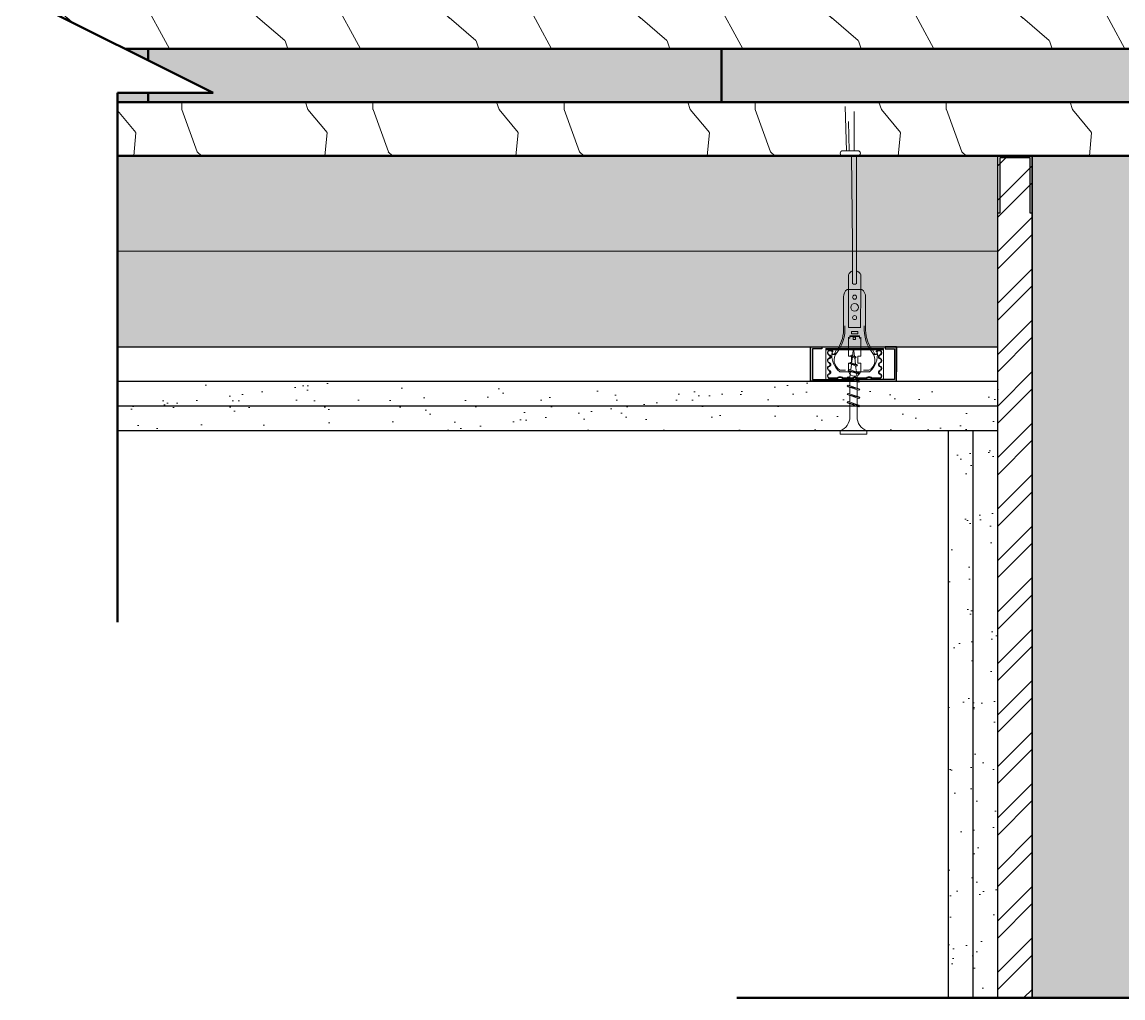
# Model space of a CAD drawing. Header units: millimetres. Extents: x 466 to 32107, y -1124 to 7826.
# Drawn here: x 23477 to 24053, y 536 to 1046 of the extents above; entities that cross this region are included whole.
import ezdxf

# ---------------------------------------------------------------- set-up
doc = ezdxf.new("R2010")
doc.units = ezdxf.units.MM
doc.linetypes.add('TRATTEGGIATA', pattern=[30, 20, -10])
for name, color, linetype, lineweight in [('001_Dark_1 20', 7, 'Continuous', 5), ('001_Dark_1 5', 7, 'Continuous', 5), ('002_Medium_1 5', 250, 'Continuous', 5), ('003_Light_1 5', 252, 'Continuous', 5), ('CLT', 7, 'Continuous', 50), ('hachures', 7, 'Continuous', 9), ('isolant', 7, 'ISOLATION', 9)]:
    doc.layers.add(name, color=color, linetype=linetype, lineweight=lineweight)
doc.layers.add('r4f', color=7, linetype='Continuous')
doc.linetypes.add('ISOLATION', pattern='A,0.00254,-2.54,[134,ltypeshp.shx,S=2.54,R=0,X=-2.54,Y=0],-5.08,[134,ltypeshp.shx,S=2.54,R=180,X=2.54,Y=0],-2.54', length=10.16254)
pattern_1 = [(108.4349, (26, 0), (-99.99984, 200.000043), [37.9473, -278.2804]), (139.3987, (14, 36), (-599.999902, 500.000042), [18.4391, -903.5154]), (136.8476, (100, 48), (-1499.99975375, 1400.0002834), [43.8634, -2149.3078]), (109.9831, (68, 78), (-299.9999454, 800.000066), [23.4094, -1147.0606]), (90, (60, 0), (-100, 100), [20, -80]), (118.4429, (60, 20), (699.9993839, -1300.0003766), [54.5894, -2674.8794]), (84.2894, (34, 68), (-100.0001315, -899.9999423), [20.0998, -984.8878]), (129.8056, (36, 88), (400.000243, -499.999806), [15.6205, -765.4045])]

# ---------------------------------------------------------------- blocks, each defined once
blk = doc.blocks.new('TN25')
at = {"layer": '002_Medium_1 5'}
for p, q in [((0, 4.25), (0, -4.25)), ((0, 4.25), (1, 4.25)), ((1, 4.25), (1, -4.25)), ((5.5, 1.12), (8.87, 1.12)), ((9.37, 1.12), (11.47, 1.12)), ((11.97, 1.12), (14.07, 1.12)), ((14.57, 1.12), (16.67, 1.12)), ((17.17, 1.12), (18.2, 1.12)), ((18.2, 1.12), (19.21, 1)), ((19.73, 0.93), (21.67, 0.69)), ((22.18, 0.63), (24.12, 0.39)), ((24.64, 0.32), (27.2, 0)), ((24.85, -0.29), (27.2, 0)), ((9.63, -1.13), (5.5, -1.13)), ((12.23, -1.13), (10.13, -1.13)), ((14.83, -1.13), (12.73, -1.13)), ((17.43, -1.13), (15.33, -1.13)), ((18.2, -1.13), (17.93, -1.13)), ((18.2, -1.13), (19.85, -0.92)), ((20.33, -0.86), (22.11, -0.64)), ((22.59, -0.58), (24.37, -0.35)), ((0, -4.25), (1, -4.25))]:
    blk.add_line(p, q, dxfattribs=at)
for centre, start, end in [((5.58, 6.04), 201.3837, 269.0609), ((5.58, -6.04), 90.9392, 158.6164)]:
    blk.add_arc(centre, 4.92, start, end, dxfattribs=at)
at = {"layer": '003_Light_1 5'}
for p, q in [((9, 2), (8.68, 1.68)), ((8.68, 1.68), (9.82, -1.69)), ((9, 2), (10, -2)), ((9, 2), (9.18, 1.68)), ((9.18, 1.68), (10.31, -1.69)), ((11.6, 2), (11.28, 1.68)), ((11.28, 1.68), (12.42, -1.69)), ((11.6, 2), (12.6, -2)), ((11.6, 2), (11.78, 1.68)), ((11.78, 1.68), (12.91, -1.69)), ((14.2, 2), (13.88, 1.68)), ((13.88, 1.68), (15.02, -1.69)), ((14.2, 2), (15.2, -2)), ((14.2, 2), (14.38, 1.68)), ((14.38, 1.68), (15.51, -1.69)), ((16.8, 2), (16.48, 1.68)), ((16.48, 1.68), (17.62, -1.69)), ((16.8, 2), (17.8, -2)), ((16.8, 2), (16.98, 1.68)), ((16.98, 1.68), (18.11, -1.69)), ((19.36, 1.79), (19.05, 1.47)), ((19.05, 1.47), (19.99, -1.33)), ((19.36, 1.79), (19.55, 1.47)), ((19.36, 1.79), (20.18, -1.65)), ((19.55, 1.47), (20.49, -1.33)), ((21.88, 1.32), (21.56, 1)), ((21.56, 1), (22.22, -0.96)), ((21.88, 1.32), (22.06, 1)), ((21.88, 1.32), (22.4, -1.28)), ((22.06, 1), (22.72, -0.96)), ((24.39, 0.85), (24.07, 0.53)), ((24.07, 0.53), (24.47, -0.63)), ((24.39, 0.85), (24.57, 0.53)), ((24.39, 0.85), (24.65, -0.95)), ((24.57, 0.53), (24.96, -0.63)), ((10, -2), (9.82, -1.69)), ((10, -2), (10.31, -1.69)), ((12.6, -2), (12.42, -1.69)), ((12.6, -2), (12.91, -1.69)), ((15.2, -2), (15.02, -1.69)), ((15.2, -2), (15.51, -1.69)), ((17.8, -2), (17.62, -1.69)), ((17.8, -2), (18.11, -1.69)), ((20.18, -1.65), (19.99, -1.33)), ((20.18, -1.65), (20.49, -1.33)), ((22.4, -1.28), (22.22, -0.96)), ((22.4, -1.28), (22.72, -0.96)), ((24.65, -0.95), (24.47, -0.63)), ((24.65, -0.95), (24.96, -0.63))]:
    blk.add_line(p, q, dxfattribs=at)

msp = doc.modelspace()

# ---------------------------------------------------------------- hatches: boundary and pattern name
at = {"layer": 'hachures', "true_color": 0xffff80}
h = msp.add_hatch(color=51, dxfattribs=at)
h.dxf.hatch_style = 1
h.paths.add_polyline_path([(24105.52, 1806.93), (24065.02, 1725.93), (24065.02, 1775.93), (24005.52, 1775.93), (24005.52, 1116.36), (24105.52, 1116.36)])
h.paths.add_polyline_path([(24105.52, 976.36), (24005.52, 976.36), (24005.52, 931.36), (24005.52, 535.63), (24105.52, 535.63)])
h.paths.add_polyline_path([(24300.52, 976.36), (24200.52, 976.36), (24200.52, 535.63), (24300.52, 535.63)])
h.paths.add_polyline_path([(23987.52, 976.36), (23527, 976.36), (23527, 876.36), (23987.52, 876.36)])
h.paths.add_polyline_path([(24712.28, 976.36), (24318.52, 976.36), (24318.52, 876.36), (24377.52, 876.36), (24712.28, 876.36)])
h.paths.add_polyline_path([(24163.02, 1116.36), (24143.02, 1116.36), (24143.02, 976.36), (24163.02, 976.36)])
h.paths.add_polyline_path([(24712.28, 1166.36), (24200.52, 1166.36), (24200.52, 1116.36), (24712.28, 1116.36)])
h.paths.add_polyline_path([(23961.52, 1166.36), (23527, 1166.36), (23527, 1116.36), (23961.52, 1116.36)])
at = {"layer": 'hachures', "true_color": 0xaf804f}
h = msp.add_hatch(color=45, dxfattribs=at)
h.dxf.hatch_style = 1
h.paths.add_polyline_path([(23843.02, 1088.36), (23543.02, 1088.36), (23543.02, 1060.36), (23843.02, 1060.36)])
h.paths.add_polyline_path([(23843.02, 1032.36), (23543.02, 1032.36), (23543.02, 1026.35), (23577, 1009.36), (23543.02, 1009.36), (23543.02, 1004.36), (23843.02, 1004.36)])
h.paths.add_polyline_path([(23543.02, 1009.36), (23527, 1009.36), (23527, 1004.36), (23543.02, 1004.36)])
h.paths.add_polyline_path([(23543.02, 1032.36), (23531, 1032.36), (23543.02, 1026.35)])
h.paths.add_polyline_path([(24712.28, 1032.36), (24463.02, 1032.36), (24463.02, 1004.36), (24712.28, 1004.36)])
h.paths.add_polyline_path([(24712.28, 1088.36), (24463.02, 1088.36), (24463.02, 1060.36), (24712.28, 1060.36)])
at = {"layer": 'hachures'}
h = msp.add_hatch(dxfattribs=at)
h.set_pattern_fill('WOOD2', scale=100, pattern_type=2)
h.set_pattern_definition(pattern_1)
h.paths.add_polyline_path([(23527, 1059.36), (23527, 1060.36), (24143.02, 1060.36), (24143.02, 1032.36), (23531, 1032.36), (23477, 1059.36)])
at = {"layer": 'hachures', "true_color": 0xaf804f}
h = msp.add_hatch(color=45, dxfattribs=at)
h.dxf.hatch_style = 1
h.paths.add_polyline_path([(24143.02, 1032.36), (23843.02, 1032.36), (23843.02, 1004.36), (24143.02, 1004.36)])
at = {"layer": 'hachures'}
h = msp.add_hatch(dxfattribs=at)
h.set_pattern_fill('WOOD2', scale=100, pattern_type=2)
h.set_pattern_definition(pattern_1)
h.paths.add_polyline_path([(23527, 1004.36), (24143.02, 1004.36), (24143.02, 976.36), (23527, 976.36)])
h = msp.add_hatch(dxfattribs=at)
h.set_pattern_fill('ANSI32', color=0, scale=2)
h.paths.add_polyline_path([(24005.52, 976.36), (23987.52, 976.36), (23987.52, 535.63), (24005.52, 535.63)])
h.paths.add_polyline_path([(24318.52, 946.36), (24317.52, 946.36), (24317.52, 975.36), (24301.52, 975.36), (24301.52, 946.36), (24300.52, 946.36), (24300.52, 931.36), (24300.52, 535.63), (24318.52, 535.63)])
at = {"layer": 'hachures', "linetype": 'ISOLATION'}
h = msp.add_hatch(color=256, dxfattribs=at)
h.dxf.hatch_style = 1
h.paths.add_polyline_path([(23895.52, 876.36), (23889.52, 876.36), (23889.52, 858.36), (23912.02, 858.36), (23934.52, 858.36), (23934.52, 876.36), (23928.52, 876.36), (23928.52, 875.36), (23933.52, 875.36), (23933.52, 859.36), (23912.02, 859.36), (23890.52, 859.36), (23890.52, 875.36), (23895.52, 875.36)])
at = {"layer": 'hachures'}
h = msp.add_hatch(dxfattribs=at)
h.set_pattern_fill('AR-SAND', color=256, scale=0.5)
h.set_pattern_definition([(37.5, (7856.617, -135.146), (-0.800016, 24.470662), [0, -19.304, 0, -21.59, 0, -20.6375]), (7.5, (7856.617, -135.146), (22.476164, 35.841255), [0, -10.414, 0, -17.399, 0, -6.6675]), (327.5, (7840.996, -135.146), (39.549619, 0.07186), [0, -6.35, 0, -22.86, 0, -29.845]), (317.5, (7840.996, -135.146), (38.17782, 11.146466), [0, -3.175, 0, -14.986, 0, -17.145])])
h.paths.add_polyline_path([(23987.52, 845.36), (23527, 845.36), (23527, 832.36), (23987.52, 832.36)])
h.paths.add_polyline_path([(23987.52, 858.36), (23912.02, 858.36), (23889.52, 858.36), (23527, 858.36), (23527, 845.36), (23987.52, 845.36)])
h = msp.add_hatch(dxfattribs=at)
h.set_pattern_fill('AR-SAND', scale=0.5)
h.set_pattern_definition([(37.5, (7472.617, -135.146), (-0.800016, 24.470662), [0, -19.304, 0, -21.59, 0, -20.6375]), (7.5, (7472.617, -135.146), (22.476164, 35.841255), [0, -10.414, 0, -17.399, 0, -6.6675]), (327.5, (7456.996, -135.146), (39.549619, 0.07186), [0, -6.35, 0, -22.86, 0, -29.845]), (317.5, (7456.996, -135.146), (38.17782, 11.146466), [0, -3.175, 0, -14.986, 0, -17.145])])
h.paths.add_polyline_path([(23961.52, 535.63), (23987.52, 535.63), (23987.52, 832.36), (23961.52, 832.36)])

# ---------------------------------------------------------------- linework, layer by layer
for p, q in [((23987.52, 535.63), (23987.52, 976.36)), ((23987.52, 946.36), (23987.52, 976.36)), ((23987.52, 976.36), (24005.52, 976.36)), ((24004.52, 975.36), (23988.52, 975.36)), ((23988.52, 975.36), (23988.52, 946.36)), ((24004.52, 946.36), (24004.52, 975.36)), ((24005.52, 535.63), (24005.52, 976.36)), ((24005.52, 976.36), (24005.52, 535.63)), ((24050.52, 976.36), (24005.52, 976.36)), ((24005.52, 787.36), (24005.52, 976.36)), ((24005.52, 931.36), (24005.52, 976.36)), ((24005.52, 976.36), (24005.52, 946.36)), ((23988.52, 946.36), (23987.52, 946.36)), ((24005.52, 946.36), (24004.52, 946.36)), ((23527, 876.36), (23987.52, 876.36)), ((23889.52, 858.36), (23889.52, 876.36)), ((23889.52, 876.36), (23895.52, 876.36)), ((23895.52, 876.36), (23895.52, 875.36)), ((23934.52, 876.36), (23928.52, 876.36)), ((23928.52, 876.36), (23928.52, 875.36)), ((23934.52, 876.36), (23934.52, 863.36)), ((23934.52, 858.36), (23934.52, 876.36)), ((23895.52, 875.36), (23890.52, 875.36)), ((23890.52, 875.36), (23890.52, 859.36)), ((23928.52, 875.36), (23933.52, 875.36)), ((23933.52, 875.36), (23933.52, 859.36)), ((23527, 858.36), (23987.52, 858.36)), ((23912.02, 858.36), (23889.52, 858.36)), ((23890.52, 859.36), (23912.02, 859.36)), ((23933.52, 859.36), (23912.02, 859.36)), ((23912.02, 858.36), (23934.52, 858.36)), ((23987.52, 845.36), (23527, 845.36)), ((23987.52, 832.36), (23527, 832.36)), ((23961.52, 832.36), (23961.52, 535.63)), ((23974.52, 832.36), (23974.52, 535.63))]:
    msp.add_line(p, q)
at = {"layer": '001_Dark_1 20'}
for p, q in [((23908.28, 979), (23907.67, 1002.12)), ((23912.34, 999.49), (23912.34, 979)), ((23909.4, 994.23), (23909.8, 979))]:
    msp.add_line(p, q, dxfattribs=at)
at = {"layer": '001_Dark_1 5'}
msp.add_line((23934.52, 876.36), (23527, 876.36), dxfattribs=at)
at = {"layer": '002_Medium_1 5'}
for p, q in [((23914.32, 979), (23906.39, 979)), ((23914.32, 976.36), (23906.39, 976.36)), ((23911.02, 976.36), (23911.53, 930.78)), ((23913.66, 976.36), (23913.66, 930.78))]:
    msp.add_line(p, q, dxfattribs=at)
at = {"layer": '002_Medium_1 5', "linetype": 'ByBlock'}
for p, q in [((23911.53, 909.45), (23911.53, 930.78)), ((23913.66, 909.45), (23913.66, 930.78)), ((23909.39, 906.43), (23909.39, 914.02)), ((23915.79, 906.43), (23915.79, 914.15)), ((23916.49, 906.43), (23908.69, 906.43)), ((23906.84, 902.5), (23906.87, 885.59)), ((23918.35, 902.5), (23918.31, 885.59)), ((23909.39, 881.4), (23909.39, 871.58)), ((23915.12, 882.14), (23910.05, 882.14)), ((23915.12, 882.14), (23910.05, 882.14)), ((23910.05, 882.14), (23910.05, 880.83)), ((23915.12, 881.79), (23910.05, 881.79)), ((23910.94, 883.2), (23910.94, 884.48)), ((23910.94, 884.48), (23914.23, 884.48)), ((23914.23, 883.2), (23910.94, 883.2)), ((23911.89, 880.14), (23911.89, 881.4)), ((23911.89, 881.4), (23913.05, 881.4)), ((23913.05, 881.4), (23913.05, 880.14)), ((23914.23, 884.48), (23914.23, 883.2)), ((23915.12, 882.14), (23915.12, 880.83)), ((23915.78, 881.4), (23915.78, 871.58)), ((23897.48, 875.58), (23897.49, 859.58)), ((23927.68, 875.58), (23897.48, 875.58)), ((23910.05, 880.83), (23909.39, 880.83)), ((23913.05, 880.14), (23911.89, 880.14)), ((23915.12, 880.83), (23915.78, 880.83)), ((23927.68, 875.58), (23927.68, 859.58)), ((23927.68, 875.05), (23897.48, 875.05)), ((23927.68, 874.78), (23897.48, 874.78)), ((23900.79, 873.31), (23900.79, 873.82)), ((23909.39, 871.58), (23910.94, 871.58)), ((23910.94, 871.58), (23910.94, 867.8)), ((23915.78, 871.58), (23914.23, 871.58)), ((23914.23, 871.58), (23914.23, 867.8)), ((23924.04, 873.65), (23923.8, 873.99)), ((23924.39, 873.31), (23924.39, 873.82)), ((23905.1, 864.16), (23907.86, 864.16)), ((23910.94, 867.8), (23909.39, 867.8)), ((23909.39, 867.8), (23909.39, 863.32)), ((23914.23, 867.8), (23915.78, 867.8)), ((23915.78, 867.8), (23915.78, 863.32)), ((23920.07, 864.16), (23917.3, 864.16)), ((23903.72, 859.79), (23899.13, 859.79)), ((23903.5, 860.08), (23899.42, 860.08)), ((23903.5, 860.08), (23900.32, 860.08)), ((23905.53, 860.68), (23904.43, 860.68)), ((23904.48, 860.36), (23905.53, 860.36)), ((23909.39, 863.32), (23904.79, 863.32)), ((23911.83, 859.79), (23906.28, 859.79)), ((23911.61, 860.08), (23906.5, 860.08)), ((23911.61, 860.08), (23908.42, 860.08)), ((23913.34, 859.79), (23918.89, 859.79)), ((23913.56, 860.08), (23916.75, 860.08)), ((23913.56, 860.08), (23918.67, 860.08)), ((23920.46, 863.32), (23915.78, 863.32)), ((23919.64, 860.68), (23920.74, 860.68)), ((23920.69, 860.36), (23919.64, 860.36)), ((23921.44, 859.79), (23926.04, 859.79)), ((23921.66, 860.08), (23924.85, 860.08)), ((23921.66, 860.08), (23925.75, 860.08))]:
    msp.add_line(p, q, dxfattribs=at)
at = {"layer": '002_Medium_1 5', "linetype": 'TRATTEGGIATA'}
for p, q in [((23909.39, 906.43), (23909.39, 881.4)), ((23915.79, 906.43), (23915.77, 881.4)), ((23915.78, 886.47), (23909.39, 886.47)), ((23915.78, 886.47), (23909.39, 886.47)), ((23915.78, 863.32), (23909.39, 863.32))]:
    msp.add_line(p, q, dxfattribs=at)
at = {"layer": '002_Medium_1 5'}
for centre, start, end in [((23906.39, 977.68), 90, 270), ((23914.32, 977.68), 270, 90)]:
    msp.add_arc(centre, 1.32, start, end, dxfattribs=at)
at = {"layer": '002_Medium_1 5', "linetype": 'ByBlock'}
for centre, radius, start, end in [((23912.62, 912.81), 3.44, 108.49956, 159.55612), ((23912.62, 912.81), 3.44, 22.48248, 72.397), ((23911.92, 902.5), 5.08, 129.08923, 180), ((23912.62, 910.82), 1.72, 230.60484, 307.22213), ((23913.27, 902.5), 5.08, 0, 50.91077), ((23886.69, 885.99), 20.9, 321.1121, 3.59406), ((23938.48, 885.99), 20.9, 176.40594, 218.8879), ((23886.7, 885.99), 20.17, 328.9562, 1.38611), ((23938.48, 885.99), 20.17, 178.61389, 211.0438), ((23906.51, 872.12), 4.29, 126.13561, 163.87613), ((23918.67, 872.12), 4.29, 16.12387, 53.86439), ((23899.66, 873.26), 1.31, 86.15981, 249.71799), ((23899.66, 869.2), 1.31, 94.98577, 249.71799), ((23899.66, 873.26), 1.03, 86.1598, 251.07657), ((23899.66, 869.2), 1.03, 86.1598, 251.07657), ((23899.07, 871.17), 0.685, 314.95028, 77.92765), ((23899.07, 871.17), 1.08, 307.55296, 81.09217), ((23899.66, 872.29), 2.41, 44.97077, 92.08592), ((23899.66, 872.29), 2, 42.956, 92.08593), ((23912.26, 872.17), 11.58, 171.83874, 229.88788), ((23901.77, 873.58), 1.38, 223.3801, 329.5797), ((23901.59, 873.31), 0.799, 180, 0), ((23907.86, 869.44), 5.96, 138.3419, 242.33926), ((23917.3, 869.44), 5.96, 297.66074, 41.6581), ((23912.93, 872.12), 11.58, 310.55466, 8.16126), ((23923.4, 873.58), 1.38, 210.4203, 316.6199), ((23923.59, 873.31), 0.799, 180, 0), ((23925.5, 872.29), 2.41, 87.91408, 135.02923), ((23925.5, 872.29), 2, 87.91407, 137.044), ((23926.1, 871.17), 1.08, 98.90783, 232.44704), ((23925.5, 873.26), 1.31, 290.28201, 93.84019), ((23926.1, 871.17), 0.685, 102.07235, 225.04972), ((23925.5, 873.26), 1.03, 288.92343, 93.8402), ((23925.5, 869.2), 1.03, 288.92343, 93.8402), ((23925.5, 869.2), 1.31, 290.28201, 85.01423), ((23899.66, 865.14), 1.31, 94.98577, 249.71799), ((23899.66, 865.14), 1.03, 86.1598, 251.07657), ((23899.07, 867.11), 0.685, 314.95028, 77.92765), ((23899.07, 867.11), 1.08, 307.55296, 81.09217), ((23899.07, 863.05), 1.08, 307.55296, 81.09217), ((23926.1, 867.11), 1.08, 98.90783, 232.44704), ((23926.1, 863.05), 1.08, 98.90783, 232.44704), ((23926.1, 867.11), 0.685, 102.07235, 225.04972), ((23925.5, 865.14), 1.03, 288.92343, 93.8402), ((23925.5, 865.14), 1.31, 290.28201, 85.01423), ((23899.66, 861.07), 1.31, 98.82596, 246.04974), ((23899.66, 861.07), 1.03, 90, 254.91676), ((23899.07, 863.05), 0.685, 314.95028, 77.92765), ((23904.48, 859.58), 1.09, 87.63759, 152.82968), ((23904.48, 859.58), 0.779, 90, 164.91676), ((23912.59, 875.58), 14.21, 239.45714, 239.67162), ((23905.53, 859.58), 1.09, 27.17032, 92.36241), ((23905.53, 859.58), 0.779, 15.08324, 90), ((23912.58, 864.16), 3.19, 195.26702, 344.73298), ((23912.59, 859.58), 1.09, 27.17032, 180), ((23912.58, 859.58), 1.09, 0, 152.82968), ((23912.59, 859.58), 0.779, 15.08324, 180), ((23912.58, 859.58), 0.779, 0, 164.91676), ((23919.64, 859.58), 1.09, 87.63759, 152.82968), ((23919.64, 859.58), 0.779, 90, 164.91676), ((23920.69, 859.58), 1.09, 27.17032, 92.36241), ((23920.69, 859.58), 0.779, 15.08324, 90), ((23926.1, 863.05), 0.685, 102.07235, 225.04972), ((23925.5, 861.07), 1.03, 285.08324, 90), ((23925.5, 861.07), 1.31, 293.95026, 81.17404)]:
    msp.add_arc(centre, radius, start, end, dxfattribs=at)
at = {"layer": '003_Light_1 5', "linetype": 'ByBlock'}
for centre, radius in [((23912.59, 897.03), 2.01), ((23912.59, 902.36), 1.07), ((23912.59, 891.69), 1.07)]:
    msp.add_circle(centre, radius, dxfattribs=at)
at = {"layer": 'CLT'}
for p, q in [((23477, 1059.36), (23577, 1009.36)), ((23531, 1032.36), (24143.02, 1032.36)), ((23543.02, 1032.36), (23543.02, 1026.35)), ((23843.02, 1032.36), (23843.02, 1004.36)), ((23527, 1009.36), (23527, 832.36)), ((23527, 1009.36), (23577, 1009.36)), ((23543.02, 1009.36), (23543.02, 1004.36)), ((24143.02, 1004.36), (23527, 1004.36)), ((23527, 976.36), (24143.02, 976.36)), ((23527, 832.36), (23527, 732.36)), ((23951.02, 535.63), (23851.02, 535.63)), ((23951.02, 535.63), (24128.02, 535.63))]:
    msp.add_line(p, q, dxfattribs=at)
at = {"layer": 'isolant', "ltscale": 4.8}
msp.add_line((23527, 926.36), (23987.52, 926.36), dxfattribs=at)
at = {"layer": 'r4f', "linetype": 'ByBlock'}
msp.add_lwpolyline([(23925.42, 874.7), (23925.42, 874.7)], close=True, dxfattribs=at)

# ---------------------------------------------------------------- block references
at = {"layer": '002_Medium_1 5', "xscale": -1.651541787403493, "yscale": 1.651541787403493, "zscale": 1.651541787403493, "rotation": 270}
msp.add_blockref('TN25', (23912.02, 830.71), dxfattribs=at)

doc.saveas('drawing.dxf')
